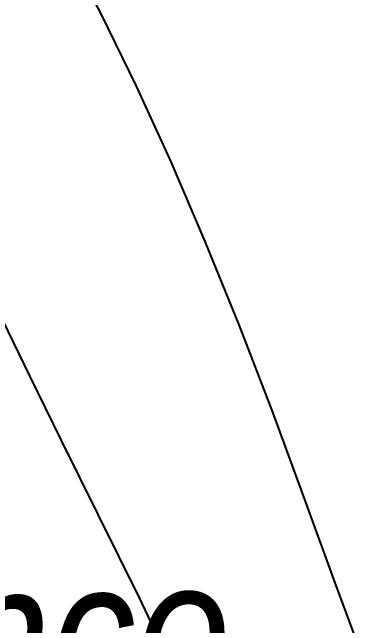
# Model space of a CAD drawing. Extents: x 74381 to 80879, y 6125508 to 6127598.
# Drawn here: x 76565.76 to 76570.63, y 6126051.59 to 6126059.81 of the extents above; entities that cross this region are included whole.
import ezdxf

# ---------------------------------------------------------------- set-up
doc = ezdxf.new("R2010")
doc.units = 0
doc.header["$LTSCALE"] = 5
doc.linetypes.add('DASHED2', pattern=[9.525, 6.35, -3.175])
doc.linetypes.add('UG_PIPE', pattern=[1.875, 1.25, -0.625])
for name, color, linetype in [('AS-PIPE-UG', 44, 'UG_PIPE'), ('Contour_Line_Intermediate', 8, 'DASHED2'), ('Contour_Line_Major', 7, 'Continuous')]:
    doc.layers.add(name, color=color, linetype=linetype)
doc.layers.add('C-EZE-T', color=13, linetype='Continuous', lineweight=9)
doc.styles.add('240', font='ARIALN.TTF', dxfattribs={"height": 30})
doc.styles.add('80CG', font='ARIALN.TTF', dxfattribs={"height": 10})
doc.dimstyles.new('Compass 5 000', dxfattribs={"dimscale": 5, "dimtxt": 9, "dimasz": 2, "dimexe": 0.2, "dimexo": 0.0625, "dimgap": 0.5, "dimtad": 0, "dimtih": 1, "dimtoh": 1, "dimzin": 0, "dimdsep": 46, "dimtxsty": '80CG', "dimcen": 0.1, "dimse1": 1, "dimse2": 1, "dimclrd": 256, "dimclrt": 256, "dimaunit": 1, "dimadec": 4, "dimazin": 0, "dimtfac": 0.06, "dimtofl": 0, "dimtmove": 0, "dimatfit": 1, "dimfxl": 0.2, "dimtolj": 1, "dimtzin": 0, "dimlwd": -1, "dimarcsym": 0})

msp = doc.modelspace()

# ---------------------------------------------------------------- linework, layer by layer
at = {"layer": 'Contour_Line_Intermediate'}
msp.add_lwpolyline([(76570.438, 6126051.2469), (76570.1007, 6126052.1628), (76569.7088, 6126053.231), (76569.2622, 6126054.4514), (76568.8111, 6126055.6204), (76568.3556, 6126056.738), (76567.8956, 6126057.8041), (76567.4312, 6126058.8189), (76566.9623, 6126059.7822), (76566.4889, 6126060.6941)], dxfattribs=at)
at = {"layer": 'Contour_Line_Major', "flags": 128}
msp.add_lwpolyline([(76567.9882, 6126050.8742), (76567.473, 6126051.9596), (76566.9177, 6126053.075), (76566.4267, 6126054.0673), (76565.9999, 6126054.9366), (76565.6375, 6126055.6828)], dxfattribs=at)

# ---------------------------------------------------------------- texts
at = {"layer": 'AS-PIPE-UG', "insert": (76538.9459, 6126052.2402), "char_height": 2, "attachment_point": 5, "rotation": 1.22161, "style": '240'}
msp.add_mtext_dynamic_manual_height_columns('{\\fArial Narrow|b0|i1|c0|p34;Approximate Location of\\PATCO Natural Gas Distribution Customer Correspondence}', width=156.394034, gutter_width=44.9876, heights=[0], dxfattribs=at)

# ---------------------------------------------------------------- leaders
at = {"layer": 'C-EZE-T', "path_type": 1}
msp.add_leader([(76579.0642, 6126046.7565), (76572.3318, 6126058.3236), (76569.3919, 6126067.4762)], dimstyle='Compass 5 000', override={"dimgap": 0.5, "dimtad": 0}, dxfattribs=at)

doc.saveas('drawing.dxf')
